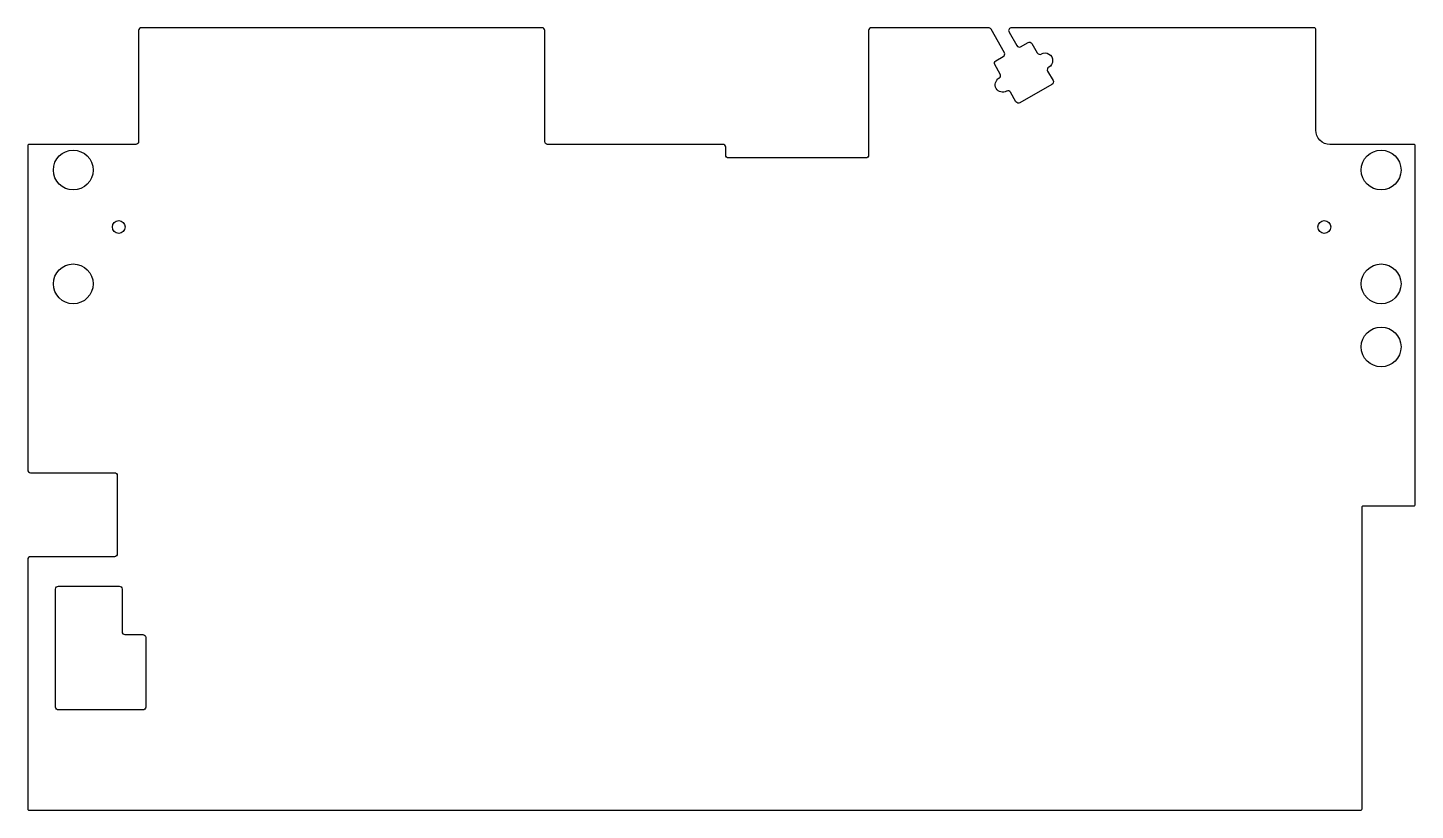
# Model space of a CAD drawing. Header units: millimetres. Extents: x -684 to -196, y 195 to 470.
import ezdxf

# ---------------------------------------------------------------- set-up
doc = ezdxf.new("R2010")
doc.units = ezdxf.units.MM
doc.layers.get('0').update_dxf_attribs({"linetype": 'CONTINUOUS'})

msp = doc.modelspace()

# ---------------------------------------------------------------- linework, layer by layer
for points in [[(-683.85, 314.48, 0.414214), (-682.85, 313.48), (-653.35, 313.48, -0.414214), (-652.35, 312.48), (-652.35, 284.98, -0.414214), (-653.35, 283.98), (-682.85, 283.98, 0.414214), (-683.85, 282.98), (-683.85, 195.37, 0.414214), (-683.35, 194.87), (-215.07, 194.87, 0.414214), (-214.57, 195.37), (-214.57, 301.37, -0.414214), (-214.07, 301.87), (-196.35, 301.87, 0.414214), (-195.85, 302.37), (-195.85, 428.37, 0.414214), (-196.35, 428.87), (-225.85, 428.87, -0.414214), (-230.85, 433.87), (-230.85, 469.37, 0.414214), (-231.35, 469.87), (-337.87, 469.87, 0.57552), (-338.73, 468.38), (-336.01, 463.6, 0.414214), (-334.65, 463.22), (-332.04, 464.71, -0.414214), (-330.67, 464.33), (-328.78, 461.01, 0.414214), (-327.42, 460.64), (-327.36, 460.67, -1), (-324.75, 456.01), (-324.77, 456, 0.414214), (-325.15, 454.63), (-323.25, 451.3, -0.414214), (-323.62, 449.94), (-334.91, 443.5, -0.414214), (-336.28, 443.87), (-338.18, 447.21, 0.414214), (-339.54, 447.58), (-339.56, 447.57, -1), (-342.24, 452.19), (-342.19, 452.22, 0.414214), (-341.81, 453.58), (-343.71, 456.91, -0.414214), (-343.33, 458.27), (-340.73, 459.76, 0.414214), (-340.35, 461.12), (-345.05, 469.37, 0.269422), (-345.92, 469.87), (-387.12, 469.87, 0.414214), (-388.12, 468.87), (-388.12, 425.12, -0.414214), (-389.12, 424.12), (-437.38, 424.12, -0.414214), (-438.38, 425.12), (-438.38, 427.87, 0.414214), (-439.38, 428.87), (-485.72, 428.87), (-501, 428.87, -0.414214), (-502, 429.87), (-502, 468.87, 0.414214), (-503, 469.87), (-643.85, 469.87, 0.414214), (-644.85, 468.87), (-644.85, 429.87, -0.414214), (-645.85, 428.87), (-683.35, 428.87, 0.414214), (-683.85, 428.37)], [(-650.7, 257.62, 0.414214), (-649.7, 256.62), (-643.35, 256.62, -0.414214), (-642.35, 255.62), (-642.35, 231.12, -0.414214), (-643.35, 230.12), (-673.05, 230.12, -0.414214), (-674.05, 231.12), (-674.05, 272.62, -0.414214), (-673.05, 273.62), (-651.7, 273.62, -0.414214), (-650.7, 272.62)]]:
    msp.add_lwpolyline(points, format="xyb", close=True)
for centre, radius in [((-667.85, 419.87), 7), ((-207.85, 419.87), 7), ((-651.85, 399.87), 2.25), ((-227.85, 399.87), 2.25), ((-667.85, 379.87), 7), ((-207.85, 379.87), 7), ((-207.85, 357.7), 7)]:
    msp.add_circle(centre, radius)

doc.saveas('drawing.dxf')
